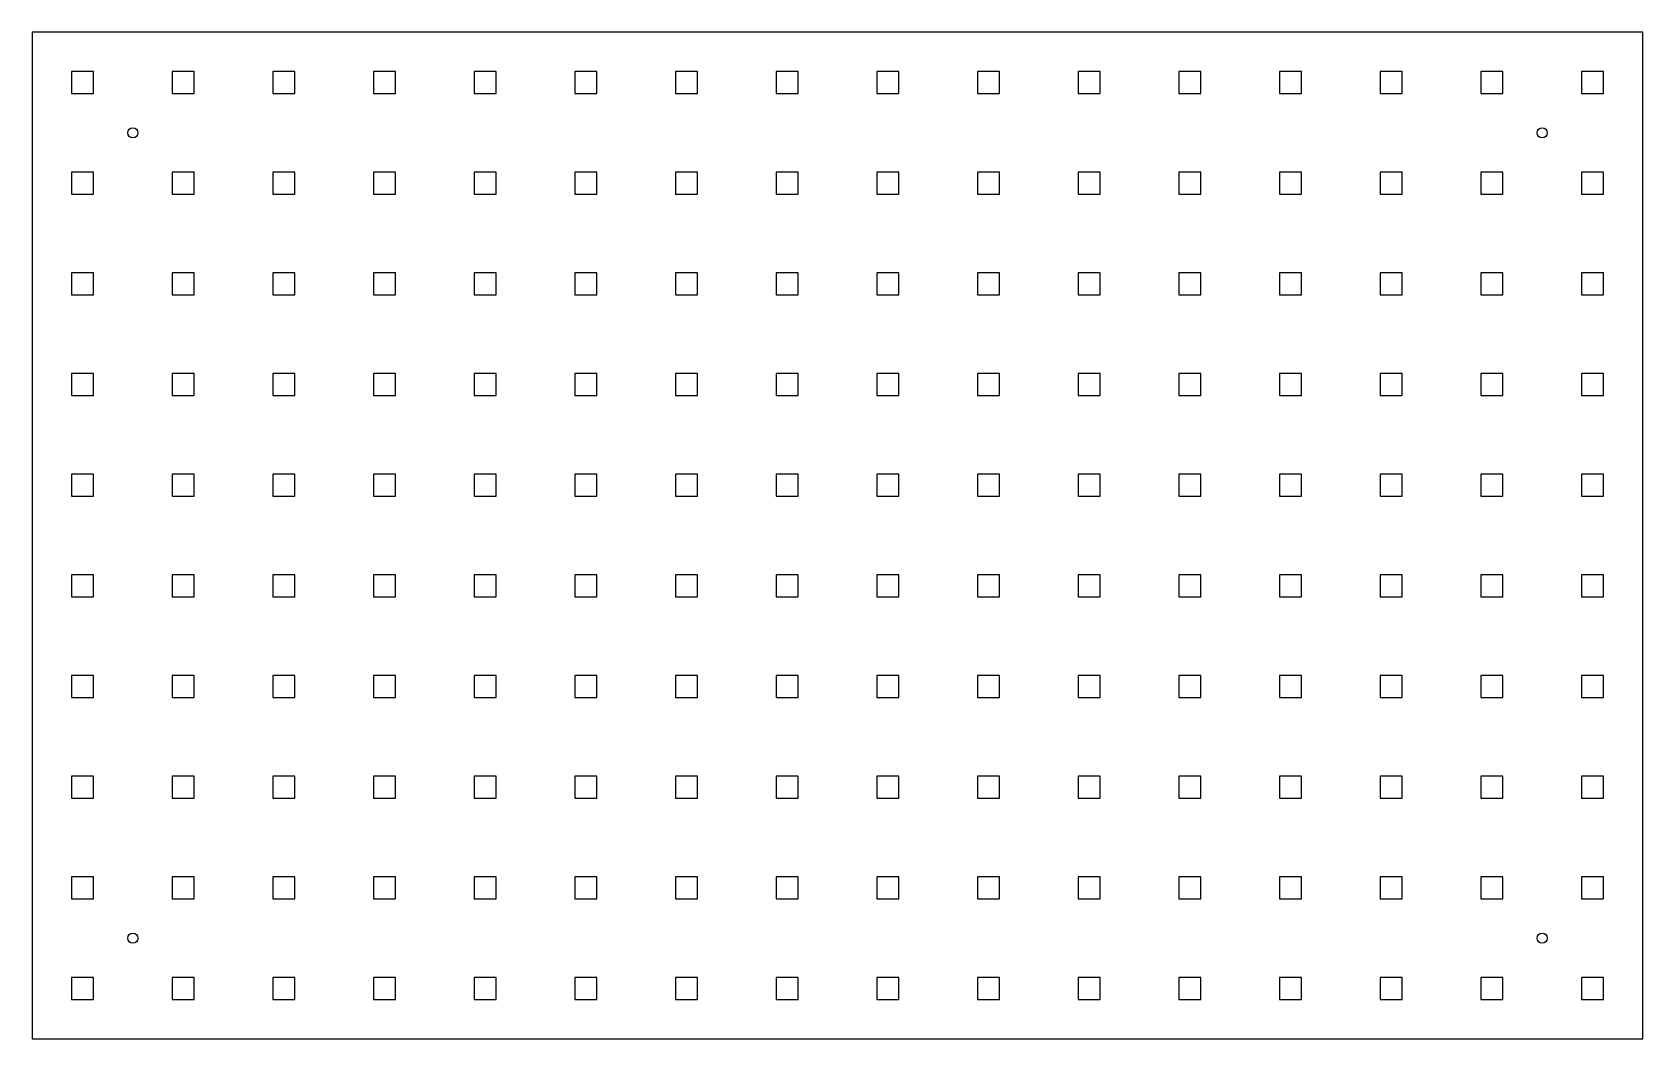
# Model space of a CAD drawing. Extents: x 450 to 930, y -180 to 120.
import ezdxf

# ---------------------------------------------------------------- set-up
doc = ezdxf.new("R2010")
doc.units = 0
doc.header["$MEASUREMENT"] = 0
for name, color, linetype in [('DEFAULT', 18, 'CONTINUOUS'), ('LAYER_01', 12, 'CONTINUOUS'), ('LAYER_03', 5, 'CONTINUOUS')]:
    doc.layers.add(name, color=color, linetype=linetype)

msp = doc.modelspace()

# ---------------------------------------------------------------- linework, layer by layer
at = {"layer": 'DEFAULT'}
for p, q in [((450, 120), (450, -180)), ((750, 120), (450, 120)), ((930, 120), (750, 120)), ((930, -180), (930, 120)), ((450, -180), (750, -180)), ((750, -180), (930, -180))]:
    msp.add_line(p, q, dxfattribs=at)
at = {"layer": 'LAYER_01'}
for centre in [(480, 90), (900, 90), (480, -150), (900, -150)]:
    msp.add_circle(centre, 1.5, dxfattribs=at)
at = {"layer": 'LAYER_03'}
for points in [[(461.75, 101.75), (468.25, 101.75), (468.25, 108.25), (461.75, 108.25)], [(491.75, 101.75), (498.25, 101.75), (498.25, 108.25), (491.75, 108.25)], [(521.75, 101.75), (528.25, 101.75), (528.25, 108.25), (521.75, 108.25)], [(551.75, 101.75), (558.25, 101.75), (558.25, 108.25), (551.75, 108.25)], [(581.75, 101.75), (588.25, 101.75), (588.25, 108.25), (581.75, 108.25)], [(611.75, 101.75), (618.25, 101.75), (618.25, 108.25), (611.75, 108.25)], [(641.75, 101.75), (648.25, 101.75), (648.25, 108.25), (641.75, 108.25)], [(671.75, 101.75), (678.25, 101.75), (678.25, 108.25), (671.75, 108.25)], [(701.75, 101.75), (708.25, 101.75), (708.25, 108.25), (701.75, 108.25)], [(731.75, 101.75), (738.25, 101.75), (738.25, 108.25), (731.75, 108.25)], [(761.75, 101.75), (768.25, 101.75), (768.25, 108.25), (761.75, 108.25)], [(791.75, 101.75), (798.25, 101.75), (798.25, 108.25), (791.75, 108.25)], [(821.75, 101.75), (828.25, 101.75), (828.25, 108.25), (821.75, 108.25)], [(851.75, 101.75), (858.25, 101.75), (858.25, 108.25), (851.75, 108.25)], [(881.75, 101.75), (888.25, 101.75), (888.25, 108.25), (881.75, 108.25)], [(911.75, 101.75), (918.25, 101.75), (918.25, 108.25), (911.75, 108.25)], [(461.75, 71.75), (468.25, 71.75), (468.25, 78.25), (461.75, 78.25)], [(491.75, 71.75), (498.25, 71.75), (498.25, 78.25), (491.75, 78.25)], [(521.75, 71.75), (528.25, 71.75), (528.25, 78.25), (521.75, 78.25)], [(551.75, 71.75), (558.25, 71.75), (558.25, 78.25), (551.75, 78.25)], [(581.75, 71.75), (588.25, 71.75), (588.25, 78.25), (581.75, 78.25)], [(611.75, 71.75), (618.25, 71.75), (618.25, 78.25), (611.75, 78.25)], [(641.75, 71.75), (648.25, 71.75), (648.25, 78.25), (641.75, 78.25)], [(671.75, 71.75), (678.25, 71.75), (678.25, 78.25), (671.75, 78.25)], [(701.75, 71.75), (708.25, 71.75), (708.25, 78.25), (701.75, 78.25)], [(731.75, 71.75), (738.25, 71.75), (738.25, 78.25), (731.75, 78.25)], [(761.75, 71.75), (768.25, 71.75), (768.25, 78.25), (761.75, 78.25)], [(791.75, 71.75), (798.25, 71.75), (798.25, 78.25), (791.75, 78.25)], [(821.75, 71.75), (828.25, 71.75), (828.25, 78.25), (821.75, 78.25)], [(851.75, 71.75), (858.25, 71.75), (858.25, 78.25), (851.75, 78.25)], [(881.75, 71.75), (888.25, 71.75), (888.25, 78.25), (881.75, 78.25)], [(911.75, 71.75), (918.25, 71.75), (918.25, 78.25), (911.75, 78.25)], [(461.75, 41.75), (468.25, 41.75), (468.25, 48.25), (461.75, 48.25)], [(491.75, 41.75), (498.25, 41.75), (498.25, 48.25), (491.75, 48.25)], [(521.75, 41.75), (528.25, 41.75), (528.25, 48.25), (521.75, 48.25)], [(551.75, 41.75), (558.25, 41.75), (558.25, 48.25), (551.75, 48.25)], [(581.75, 41.75), (588.25, 41.75), (588.25, 48.25), (581.75, 48.25)], [(611.75, 41.75), (618.25, 41.75), (618.25, 48.25), (611.75, 48.25)], [(641.75, 41.75), (648.25, 41.75), (648.25, 48.25), (641.75, 48.25)], [(671.75, 41.75), (678.25, 41.75), (678.25, 48.25), (671.75, 48.25)], [(701.75, 41.75), (708.25, 41.75), (708.25, 48.25), (701.75, 48.25)], [(731.75, 41.75), (738.25, 41.75), (738.25, 48.25), (731.75, 48.25)], [(761.75, 41.75), (768.25, 41.75), (768.25, 48.25), (761.75, 48.25)], [(791.75, 41.75), (798.25, 41.75), (798.25, 48.25), (791.75, 48.25)], [(821.75, 41.75), (828.25, 41.75), (828.25, 48.25), (821.75, 48.25)], [(851.75, 41.75), (858.25, 41.75), (858.25, 48.25), (851.75, 48.25)], [(881.75, 41.75), (888.25, 41.75), (888.25, 48.25), (881.75, 48.25)], [(911.75, 41.75), (918.25, 41.75), (918.25, 48.25), (911.75, 48.25)], [(461.75, 11.75), (468.25, 11.75), (468.25, 18.25), (461.75, 18.25)], [(491.75, 11.75), (498.25, 11.75), (498.25, 18.25), (491.75, 18.25)], [(521.75, 11.75), (528.25, 11.75), (528.25, 18.25), (521.75, 18.25)], [(551.75, 11.75), (558.25, 11.75), (558.25, 18.25), (551.75, 18.25)], [(581.75, 11.75), (588.25, 11.75), (588.25, 18.25), (581.75, 18.25)], [(611.75, 11.75), (618.25, 11.75), (618.25, 18.25), (611.75, 18.25)], [(641.75, 11.75), (648.25, 11.75), (648.25, 18.25), (641.75, 18.25)], [(671.75, 11.75), (678.25, 11.75), (678.25, 18.25), (671.75, 18.25)], [(701.75, 11.75), (708.25, 11.75), (708.25, 18.25), (701.75, 18.25)], [(731.75, 11.75), (738.25, 11.75), (738.25, 18.25), (731.75, 18.25)], [(761.75, 11.75), (768.25, 11.75), (768.25, 18.25), (761.75, 18.25)], [(791.75, 11.75), (798.25, 11.75), (798.25, 18.25), (791.75, 18.25)], [(821.75, 11.75), (828.25, 11.75), (828.25, 18.25), (821.75, 18.25)], [(851.75, 11.75), (858.25, 11.75), (858.25, 18.25), (851.75, 18.25)], [(881.75, 11.75), (888.25, 11.75), (888.25, 18.25), (881.75, 18.25)], [(911.75, 11.75), (918.25, 11.75), (918.25, 18.25), (911.75, 18.25)], [(461.75, -18.25), (468.25, -18.25), (468.25, -11.75), (461.75, -11.75)], [(491.75, -18.25), (498.25, -18.25), (498.25, -11.75), (491.75, -11.75)], [(521.75, -18.25), (528.25, -18.25), (528.25, -11.75), (521.75, -11.75)], [(551.75, -18.25), (558.25, -18.25), (558.25, -11.75), (551.75, -11.75)], [(581.75, -18.25), (588.25, -18.25), (588.25, -11.75), (581.75, -11.75)], [(611.75, -18.25), (618.25, -18.25), (618.25, -11.75), (611.75, -11.75)], [(641.75, -18.25), (648.25, -18.25), (648.25, -11.75), (641.75, -11.75)], [(671.75, -18.25), (678.25, -18.25), (678.25, -11.75), (671.75, -11.75)], [(701.75, -18.25), (708.25, -18.25), (708.25, -11.75), (701.75, -11.75)], [(731.75, -18.25), (738.25, -18.25), (738.25, -11.75), (731.75, -11.75)], [(761.75, -18.25), (768.25, -18.25), (768.25, -11.75), (761.75, -11.75)], [(791.75, -18.25), (798.25, -18.25), (798.25, -11.75), (791.75, -11.75)], [(821.75, -18.25), (828.25, -18.25), (828.25, -11.75), (821.75, -11.75)], [(851.75, -18.25), (858.25, -18.25), (858.25, -11.75), (851.75, -11.75)], [(881.75, -18.25), (888.25, -18.25), (888.25, -11.75), (881.75, -11.75)], [(911.75, -18.25), (918.25, -18.25), (918.25, -11.75), (911.75, -11.75)], [(461.75, -48.25), (468.25, -48.25), (468.25, -41.75), (461.75, -41.75)], [(491.75, -48.25), (498.25, -48.25), (498.25, -41.75), (491.75, -41.75)], [(521.75, -48.25), (528.25, -48.25), (528.25, -41.75), (521.75, -41.75)], [(551.75, -48.25), (558.25, -48.25), (558.25, -41.75), (551.75, -41.75)], [(581.75, -48.25), (588.25, -48.25), (588.25, -41.75), (581.75, -41.75)], [(611.75, -48.25), (618.25, -48.25), (618.25, -41.75), (611.75, -41.75)], [(641.75, -48.25), (648.25, -48.25), (648.25, -41.75), (641.75, -41.75)], [(671.75, -48.25), (678.25, -48.25), (678.25, -41.75), (671.75, -41.75)], [(701.75, -48.25), (708.25, -48.25), (708.25, -41.75), (701.75, -41.75)], [(731.75, -48.25), (738.25, -48.25), (738.25, -41.75), (731.75, -41.75)], [(761.75, -48.25), (768.25, -48.25), (768.25, -41.75), (761.75, -41.75)], [(791.75, -48.25), (798.25, -48.25), (798.25, -41.75), (791.75, -41.75)], [(821.75, -48.25), (828.25, -48.25), (828.25, -41.75), (821.75, -41.75)], [(851.75, -48.25), (858.25, -48.25), (858.25, -41.75), (851.75, -41.75)], [(881.75, -48.25), (888.25, -48.25), (888.25, -41.75), (881.75, -41.75)], [(911.75, -48.25), (918.25, -48.25), (918.25, -41.75), (911.75, -41.75)], [(461.75, -78.25), (468.25, -78.25), (468.25, -71.75), (461.75, -71.75)], [(491.75, -78.25), (498.25, -78.25), (498.25, -71.75), (491.75, -71.75)], [(521.75, -78.25), (528.25, -78.25), (528.25, -71.75), (521.75, -71.75)], [(551.75, -78.25), (558.25, -78.25), (558.25, -71.75), (551.75, -71.75)], [(581.75, -78.25), (588.25, -78.25), (588.25, -71.75), (581.75, -71.75)], [(611.75, -78.25), (618.25, -78.25), (618.25, -71.75), (611.75, -71.75)], [(641.75, -78.25), (648.25, -78.25), (648.25, -71.75), (641.75, -71.75)], [(671.75, -78.25), (678.25, -78.25), (678.25, -71.75), (671.75, -71.75)], [(701.75, -78.25), (708.25, -78.25), (708.25, -71.75), (701.75, -71.75)], [(731.75, -78.25), (738.25, -78.25), (738.25, -71.75), (731.75, -71.75)], [(761.75, -78.25), (768.25, -78.25), (768.25, -71.75), (761.75, -71.75)], [(791.75, -78.25), (798.25, -78.25), (798.25, -71.75), (791.75, -71.75)], [(821.75, -78.25), (828.25, -78.25), (828.25, -71.75), (821.75, -71.75)], [(851.75, -78.25), (858.25, -78.25), (858.25, -71.75), (851.75, -71.75)], [(881.75, -78.25), (888.25, -78.25), (888.25, -71.75), (881.75, -71.75)], [(911.75, -78.25), (918.25, -78.25), (918.25, -71.75), (911.75, -71.75)], [(461.75, -108.25), (468.25, -108.25), (468.25, -101.75), (461.75, -101.75)], [(491.75, -108.25), (498.25, -108.25), (498.25, -101.75), (491.75, -101.75)], [(521.75, -108.25), (528.25, -108.25), (528.25, -101.75), (521.75, -101.75)], [(551.75, -108.25), (558.25, -108.25), (558.25, -101.75), (551.75, -101.75)], [(581.75, -108.25), (588.25, -108.25), (588.25, -101.75), (581.75, -101.75)], [(611.75, -108.25), (618.25, -108.25), (618.25, -101.75), (611.75, -101.75)], [(641.75, -108.25), (648.25, -108.25), (648.25, -101.75), (641.75, -101.75)], [(671.75, -108.25), (678.25, -108.25), (678.25, -101.75), (671.75, -101.75)], [(701.75, -108.25), (708.25, -108.25), (708.25, -101.75), (701.75, -101.75)], [(731.75, -108.25), (738.25, -108.25), (738.25, -101.75), (731.75, -101.75)], [(761.75, -108.25), (768.25, -108.25), (768.25, -101.75), (761.75, -101.75)], [(791.75, -108.25), (798.25, -108.25), (798.25, -101.75), (791.75, -101.75)], [(821.75, -108.25), (828.25, -108.25), (828.25, -101.75), (821.75, -101.75)], [(851.75, -108.25), (858.25, -108.25), (858.25, -101.75), (851.75, -101.75)], [(881.75, -108.25), (888.25, -108.25), (888.25, -101.75), (881.75, -101.75)], [(911.75, -108.25), (918.25, -108.25), (918.25, -101.75), (911.75, -101.75)], [(461.75, -138.25), (468.25, -138.25), (468.25, -131.75), (461.75, -131.75)], [(491.75, -138.25), (498.25, -138.25), (498.25, -131.75), (491.75, -131.75)], [(521.75, -138.25), (528.25, -138.25), (528.25, -131.75), (521.75, -131.75)], [(551.75, -138.25), (558.25, -138.25), (558.25, -131.75), (551.75, -131.75)], [(581.75, -138.25), (588.25, -138.25), (588.25, -131.75), (581.75, -131.75)], [(611.75, -138.25), (618.25, -138.25), (618.25, -131.75), (611.75, -131.75)], [(641.75, -138.25), (648.25, -138.25), (648.25, -131.75), (641.75, -131.75)], [(671.75, -138.25), (678.25, -138.25), (678.25, -131.75), (671.75, -131.75)], [(701.75, -138.25), (708.25, -138.25), (708.25, -131.75), (701.75, -131.75)], [(731.75, -138.25), (738.25, -138.25), (738.25, -131.75), (731.75, -131.75)], [(761.75, -138.25), (768.25, -138.25), (768.25, -131.75), (761.75, -131.75)], [(791.75, -138.25), (798.25, -138.25), (798.25, -131.75), (791.75, -131.75)], [(821.75, -138.25), (828.25, -138.25), (828.25, -131.75), (821.75, -131.75)], [(851.75, -138.25), (858.25, -138.25), (858.25, -131.75), (851.75, -131.75)], [(881.75, -138.25), (888.25, -138.25), (888.25, -131.75), (881.75, -131.75)], [(911.75, -138.25), (918.25, -138.25), (918.25, -131.75), (911.75, -131.75)], [(461.75, -168.25), (468.25, -168.25), (468.25, -161.75), (461.75, -161.75)], [(491.75, -168.25), (498.25, -168.25), (498.25, -161.75), (491.75, -161.75)], [(521.75, -168.25), (528.25, -168.25), (528.25, -161.75), (521.75, -161.75)], [(551.75, -168.25), (558.25, -168.25), (558.25, -161.75), (551.75, -161.75)], [(581.75, -168.25), (588.25, -168.25), (588.25, -161.75), (581.75, -161.75)], [(611.75, -168.25), (618.25, -168.25), (618.25, -161.75), (611.75, -161.75)], [(641.75, -168.25), (648.25, -168.25), (648.25, -161.75), (641.75, -161.75)], [(671.75, -168.25), (678.25, -168.25), (678.25, -161.75), (671.75, -161.75)], [(701.75, -168.25), (708.25, -168.25), (708.25, -161.75), (701.75, -161.75)], [(731.75, -168.25), (738.25, -168.25), (738.25, -161.75), (731.75, -161.75)], [(761.75, -168.25), (768.25, -168.25), (768.25, -161.75), (761.75, -161.75)], [(791.75, -168.25), (798.25, -168.25), (798.25, -161.75), (791.75, -161.75)], [(821.75, -168.25), (828.25, -168.25), (828.25, -161.75), (821.75, -161.75)], [(851.75, -168.25), (858.25, -168.25), (858.25, -161.75), (851.75, -161.75)], [(881.75, -168.25), (888.25, -168.25), (888.25, -161.75), (881.75, -161.75)], [(911.75, -168.25), (918.25, -168.25), (918.25, -161.75), (911.75, -161.75)]]:
    msp.add_lwpolyline(points, close=True, dxfattribs=at)

doc.saveas('drawing.dxf')
